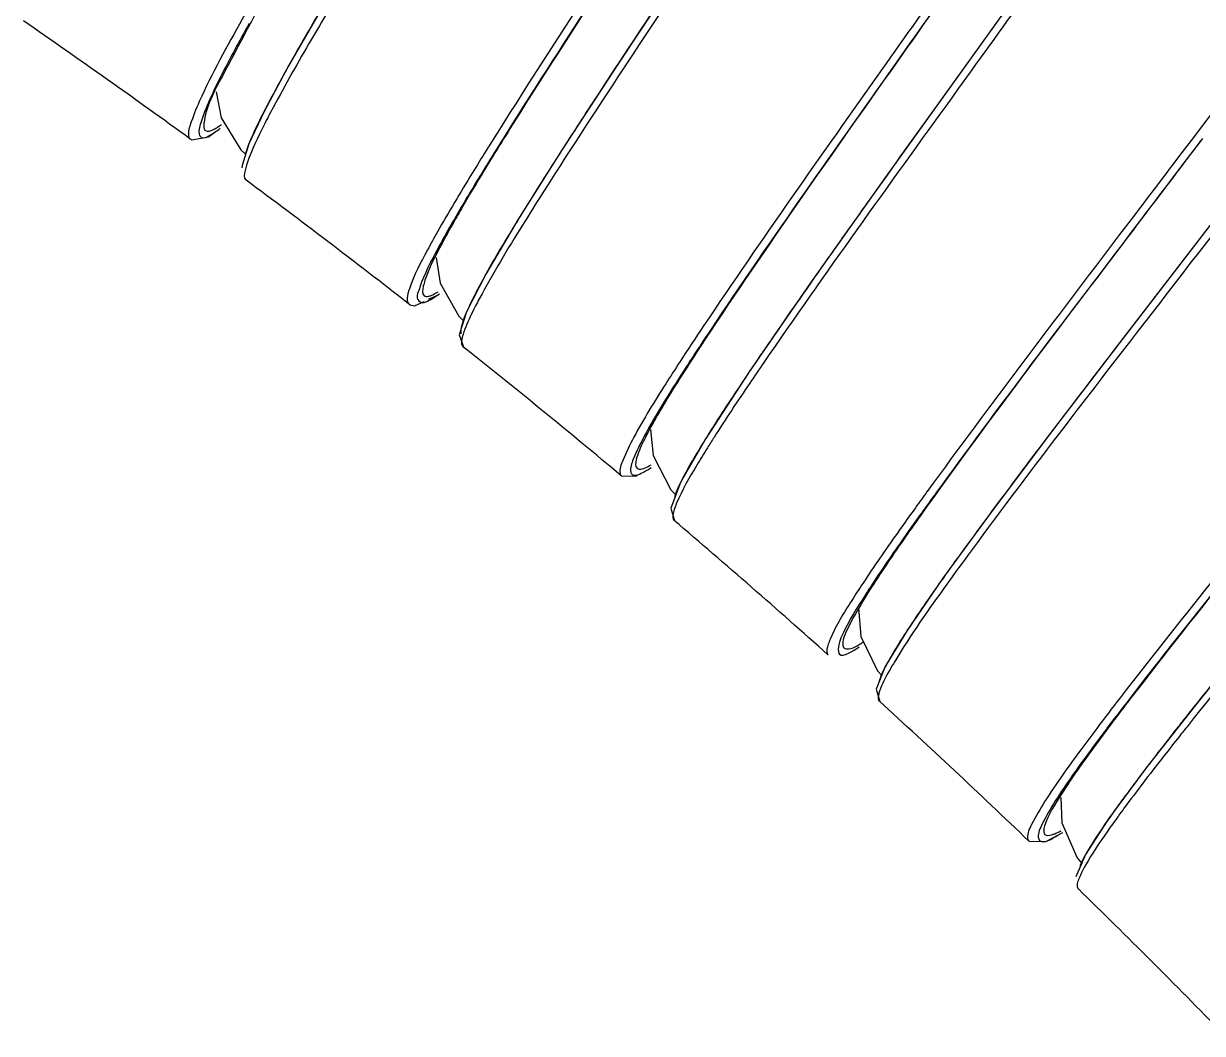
# Model space of a CAD drawing. Header units: millimetres. Extents: x 601 to 1195, y -13 to 407.
# Drawn here: x 1021.59 to 1031.49, y 352.12 to 360.61 of the extents above; entities that cross this region are included whole.
import ezdxf

# ---------------------------------------------------------------- set-up
doc = ezdxf.new("R2010")
doc.units = ezdxf.units.MM
doc.header["$LTSCALE"] = 0.1

msp = doc.modelspace()

# ---------------------------------------------------------------- linework, layer by layer
at = {"color": 7, "linetype": 'Continuous'}
for p, q in [((1027.1375, 361.1072), (1026.5833, 360.2703)), ((1029.9892, 360.9347), (1028.8449, 359.3373)), ((1029.9889, 360.9343), (1029.2782, 359.943)), ((1026.5833, 360.2703), (1026.114, 359.5494)), ((1031.7482, 360.0885), (1031.4406, 359.6821)), ((1023.206, 360.0334), (1023.2481, 359.817)), ((1023.6081, 359.8692), (1023.4799, 359.596)), ((1023.2481, 359.817), (1023.4132, 359.5466)), ((1023.1421, 359.6559), (1023.1983, 359.6973)), ((1031.4406, 359.6821), (1031.417, 359.651)), ((1022.985, 359.6397), (1023.0011, 359.6296)), ((1022.985, 359.6397), (1022.9879, 359.6373)), ((1023.0011, 359.6296), (1023.1421, 359.6559)), ((1031.4931, 359.6422), (1031.4699, 359.6116)), ((1023.4132, 359.5466), (1023.4523, 359.5116)), ((1023.4556, 359.2936), (1023.4572, 359.2923)), ((1028.8449, 359.3373), (1028.2014, 358.4291)), ((1031.8637, 359.3129), (1030.8251, 357.9625)), ((1031.8639, 359.3131), (1030.8266, 357.9644)), ((1025.0551, 358.6421), (1025.0878, 358.4276)), ((1025.4711, 358.5011), (1025.3087, 358.1852)), ((1025.0878, 358.4276), (1025.2456, 358.1475)), ((1028.2014, 358.4291), (1027.6852, 357.6809)), ((1024.872, 358.2358), (1024.9531, 358.2733)), ((1024.9908, 358.2907), (1025.0744, 358.3293)), ((1025.0486, 358.3409), (1025.0705, 358.3538)), ((1024.8153, 358.2623), (1024.8229, 358.2529)), ((1024.8153, 358.2623), (1024.836, 358.2455)), ((1024.836, 358.2455), (1024.872, 358.2358)), ((1025.2456, 358.1475), (1025.2849, 358.11)), ((1030.8266, 357.9644), (1030.2413, 357.1984)), ((1030.8251, 357.9625), (1030.7403, 357.852)), ((1027.7839, 357.826), (1027.7573, 357.787)), ((1027.8541, 357.8267), (1027.8089, 357.7608)), ((1027.6852, 357.6809), (1027.3202, 357.1217)), ((1026.8544, 357.1964), (1026.8791, 356.9787)), ((1030.2413, 357.1984), (1029.7256, 356.5127)), ((1027.3202, 357.1217), (1027.1065, 356.7505)), ((1026.8791, 356.9787), (1027.0267, 356.6906)), ((1026.6086, 356.8088), (1026.6146, 356.804)), ((1026.6086, 356.8088), (1026.6099, 356.8077)), ((1026.6146, 356.804), (1026.7429, 356.806)), ((1027.0267, 356.6906), (1027.0668, 356.6495)), ((1029.7256, 356.5127), (1029.3132, 355.9469)), ((1028.7375, 355.9253), (1028.7265, 355.9086)), ((1029.3132, 355.9469), (1029.0118, 355.5083)), ((1028.6037, 355.6984), (1028.624, 355.4564)), ((1029.0118, 355.5083), (1028.828, 355.2038)), ((1028.624, 355.4564), (1028.7625, 355.168)), ((1028.3423, 355.3086), (1028.3471, 355.3028)), ((1028.7625, 355.168), (1028.7985, 355.1288)), ((1030.893, 354.9416), (1030.8772, 354.9209)), ((1031.4561, 354.909), (1031.0209, 354.3527)), ((1031.3902, 354.8259), (1031.3509, 354.7762)), ((1031.0209, 354.3527), (1030.704, 353.9233)), ((1030.3034, 354.1042), (1030.3125, 353.8922)), ((1030.704, 353.9233), (1030.5096, 353.6248)), ((1030.3125, 353.8922), (1030.4397, 353.5957)), ((1030.0304, 353.7423), (1030.0324, 353.7401)), ((1030.0304, 353.7423), (1030.0413, 353.7328)), ((1030.0413, 353.7328), (1030.183, 353.7361)), ((1030.183, 353.7361), (1030.3196, 353.8095)), ((1030.5096, 353.6248), (1030.4285, 353.4374)), ((1030.4397, 353.5957), (1030.4814, 353.5467))]:
    msp.add_line(p, q, dxfattribs=at)
for points in [[(1024.0986, 360.7466), (1023.8137, 360.2514), (1023.6081, 359.8692)], [(1023.4799, 359.596), (1023.4238, 359.4164), (1023.4214, 359.3945)], [(1026.114, 359.5494), (1025.7413, 358.9578), (1025.4711, 358.5011)], [(1025.3087, 358.1852), (1025.2474, 357.991), (1025.2837, 357.8902)], [(1027.1065, 356.7505), (1027.0256, 356.534), (1027.0586, 356.4293)], [(1032.6355, 356.3591), (1031.9994, 355.5827), (1031.4561, 354.909)], [(1028.828, 355.2038), (1028.7531, 355.0137), (1028.7824, 354.9097)]]:
    msp.add_lwpolyline(points, dxfattribs=at)
for centre, radius, start, end in [((1156.9454, 274.5424), 156.024, 146.398288, 146.785105), ((982.9613, 304.6655), 68.0002, 53.940539, 55.386583), ((1092.2239, 317.0003), 78.6189, 146.834636, 147.039615), ((1281.2895, 179.1982), 310.1263, 144.351558, 144.535708), ((1022.7983, 360.3919), 0.7779, 304.12641, 305.63677), ((1070.1608, 331.2917), 52.3316, 147.02595, 147.71742), ((1022.9557, 360.1535), 0.4921, 301.25183, 302.18194), ((1022.8969, 360.2461), 0.6018, 302.21809, 304.1381), ((1055.9693, 340.7677), 35.7367, 147.95754, 148.40495), ((1058.6762, 338.8928), 39.0978, 147.93934, 148.12028), ((1056.9789, 340.0208), 36.9935, 147.96105, 148.22226), ((1024.2026, 359.189), 0.7764, 161.61549, 162.90062), ((982.9613, 304.6655), 68, 52.003673, 53.449716), ((1049.1945, 344.5569), 27.5213, 147.75231, 148.47785), ((1035.3017, 353.2271), 11.603, 149.7733, 150.53919), ((1148.434, 273.8782), 146.9856, 144.548413, 144.726333), ((1035.689, 352.916), 12.1019, 149.46206, 150.55746), ((1098.8653, 308.9219), 86.2804, 144.716184, 145.257611), ((1029.3309, 356.3035), 4.4404, 152.1394, 152.58568), ((1028.1807, 356.8918), 3.1485, 153.27844, 153.84337), ((1028.7192, 356.6203), 3.7516, 152.57956, 153.27338), ((1029.4125, 356.1651), 4.5279, 151.32335, 153.00866), ((1067.805, 330.5172), 48.4507, 145.31022, 145.58173), ((1050.8536, 342.2809), 28.353, 146.16755, 146.89118), ((1049.7444, 343.0828), 26.9178, 146.26671, 146.93336), ((982.9613, 304.6655), 68, 50.067075, 51.513119), ((1061.2457, 335.0155), 40.4971, 145.58634, 145.71816), ((1161.7012, 257.3832), 165.0598, 142.505784, 142.889994), ((1036.2463, 351.585), 10.5033, 147.87578, 148.15223), ((1037.0169, 350.9877), 11.4204, 147.46006, 147.98295), ((1094.6612, 308.1973), 80.9383, 142.942942, 143.140775), ((1072.5142, 324.7833), 53.2691, 143.12546, 143.83971), ((1027.6914, 356.4094), 0.6724, 158.50699, 160.43181), ((1027.8792, 356.3357), 0.8742, 157.07086, 158.52102), ((1061.394, 333.2826), 39.8113, 144.01112, 144.25567), ((1059.7497, 334.5432), 37.6731, 144.0314, 144.357), ((1050.4858, 341.2787), 26.2143, 144.52087, 144.97883), ((1027.0716, 356.4515), 0.0255, 220.46114, 229.23354), ((982.9613, 304.6655), 68, 48.130409, 49.576453), ((1037.7382, 349.8948), 10.9036, 146.22017, 146.54327), ((1031.8098, 353.5978), 3.3856, 149.12492, 149.714), ((1032.3701, 353.2626), 4.0385, 148.47436, 149.1219), ((982.9613, 304.6655), 68, 46.193748, 47.639792), ((1053.5227, 337.3909), 28.7104, 142.31406, 142.96303), ((1052.4561, 338.2773), 27.2571, 142.41317, 143.00386), ((1064.1531, 328.8433), 41.8151, 141.67077, 141.81444), ((1060.8002, 331.4807), 37.5492, 141.81476, 141.94463), ((1064.5384, 328.3526), 42.3639, 141.54424, 141.72122), ((1036.4619, 350.1305), 7.3409, 145.16048, 145.79673), ((1038.9481, 348.127), 10.0773, 144.14474, 144.3393), ((1039.6415, 347.6259), 10.9328, 143.9585, 144.14473), ((1040.3889, 346.9612), 11.8751, 143.55262, 143.97907), ((1040.4567, 347.0326), 11.941, 143.75414, 143.95815), ((1029.9593, 354.4886), 0.7496, 296.14237, 297.63376), ((1031.0262, 353.2959), 0.6085, 155.12225, 157.45318), ((1031.1846, 353.2231), 0.7828, 154.02086, 155.16651), ((1031.2983, 353.1678), 0.9092, 153.30924, 154.03009), ((1031.2872, 353.0782), 0.9005, 153.40758, 153.75518), ((1031.3382, 353.0527), 0.9576, 153.03839, 153.40729), ((1030.4688, 353.3533), 0.0253, 218.47298, 225.65385), ((982.9613, 304.6655), 68.0001, 44.256929, 45.702972)]:
    msp.add_arc(centre, radius, start, end, dxfattribs=at)
for points, knots in [([(1027.5921, 362.7986), (1027.402, 362.5091), (1026.7136, 361.4617), (1026.0228, 360.4155), (1025.5413, 359.6466)], [0, 0, 0, 0, 0.276268, 1, 1, 1, 1]), ([(1027.6685, 362.795), (1027.4788, 362.5059), (1026.791, 361.4594), (1026.1008, 360.4142), (1025.6199, 359.6457)], [0, 0, 0, 0, 0.276134, 1, 1, 1, 1]), ([(1027.6685, 362.795), (1027.4848, 362.5144), (1026.8162, 361.4951), (1026.1455, 360.4768), (1025.6768, 359.7277)], [0, 0, 0, 0, 0.275138, 1, 1, 1, 1]), ([(1027.9486, 362.2056), (1027.7629, 361.9283), (1027.0964, 360.933), (1026.4286, 359.9381), (1025.9652, 359.2087)], [0, 0, 0, 0, 0.278578, 1, 1, 1, 1]), ([(1029.6075, 361.251), (1029.3954, 360.9498), (1028.6397, 359.8779), (1027.8801, 358.8084), (1027.3592, 358.0221)], [0, 0, 0, 0, 0.280861, 1, 1, 1, 1]), ([(1029.5852, 361.2194), (1029.3761, 360.9232), (1028.6281, 359.8645), (1027.8768, 358.8077), (1027.3587, 358.031)], [0, 0, 0, 0, 0.279742, 1, 1, 1, 1]), ([(1029.3863, 361.052), (1029.1905, 360.7749), (1028.49, 359.7839), (1027.7881, 358.7935), (1027.3017, 358.0669)], [0, 0, 0, 0, 0.279562, 1, 1, 1, 1]), ([(1023.5996, 360.9516), (1023.5408, 360.8495), (1023.3544, 360.5207), (1023.1708, 360.1893), (1023.0643, 359.952)], [0, 0, 0, 0, 0.311776, 1, 1, 1, 1]), ([(1023.6521, 360.8969), (1023.5153, 360.6566), (1023.3263, 360.2901), (1023.1199, 359.9107), (1023.1031, 359.7694)], [0, 0, 0, 0, 0.660267, 1, 1, 1, 1]), ([(1030.0425, 360.8959), (1029.8405, 360.6149), (1029.1066, 359.5951), (1028.3704, 358.5767), (1027.8541, 357.8267)], [0, 0, 0, 0, 0.275375, 1, 1, 1, 1]), ([(1024.0785, 360.712), (1024.0386, 360.6439), (1023.8989, 360.4036), (1023.7622, 360.1615), (1023.6693, 359.9856)], [0, 0, 0, 0, 0.284105, 1, 1, 1, 1]), ([(1024.1403, 360.7036), (1024.0955, 360.6279), (1023.9398, 360.3627), (1023.7873, 360.0954), (1023.6842, 359.9015)], [0, 0, 0, 0, 0.285952, 1, 1, 1, 1]), ([(1023.4825, 360.6078), (1023.4473, 360.5446), (1023.3318, 360.3336), (1023.2197, 360.1203), (1023.1511, 359.9667)], [0, 0, 0, 0, 0.300526, 1, 1, 1, 1]), ([(1023.1511, 359.9667), (1023.123, 359.9038), (1023.0873, 359.8113), (1023.0542, 359.702), (1023.0665, 359.6692)], [0, 0, 0, 0, 0.662757, 1, 1, 1, 1]), ([(1023.6693, 359.9856), (1023.6427, 359.9354), (1023.5629, 359.7791), (1023.4843, 359.6202), (1023.4499, 359.5064)], [0, 0, 0, 0, 0.323295, 1, 1, 1, 1]), ([(1023.0643, 359.952), (1023.0357, 359.8884), (1022.9995, 359.795), (1022.9655, 359.6846), (1022.9777, 359.6514)], [0, 0, 0, 0, 0.663328, 1, 1, 1, 1]), ([(1023.6842, 359.9015), (1023.6585, 359.8532), (1023.5796, 359.7004), (1023.5027, 359.5453), (1023.4658, 359.4339)], [0, 0, 0, 0, 0.318012, 1, 1, 1, 1]), ([(1023.1031, 359.7694), (1023.1015, 359.7567), (1023.0998, 359.7354), (1023.1092, 359.714), (1023.116, 359.709)], [0, 0, 0, 0, 0.603908, 1, 1, 1, 1]), ([(1023.0665, 359.6692), (1023.0696, 359.6608), (1023.0953, 359.6384), (1023.1655, 359.6738), (1023.21, 359.7041), (1023.2401, 359.7274)], [0, 0, 0, 0, 0.132391, 0.433562, 1, 1, 1, 1]), ([(1023.116, 359.709), (1023.1329, 359.6965), (1023.1734, 359.7113), (1023.2006, 359.7265), (1023.211, 359.7328)], [0, 0, 0, 0, 0.633872, 1, 1, 1, 1]), ([(1022.9777, 359.6514), (1022.9786, 359.6492), (1022.9805, 359.6449), (1022.9834, 359.6412), (1022.9849, 359.6397)], [0, 0, 0, 0, 0.522255, 1, 1, 1, 1]), ([(1031.4931, 359.6422), (1031.2712, 359.3487), (1030.4803, 358.3038), (1029.6856, 357.2613), (1029.1387, 356.4936)], [0, 0, 0, 0, 0.28079, 1, 1, 1, 1]), ([(1031.417, 359.651), (1031.2106, 359.3786), (1030.461, 358.3906), (1029.7093, 357.4039), (1029.1814, 356.6768)], [0, 0, 0, 0, 0.275516, 1, 1, 1, 1]), ([(1031.4699, 359.6116), (1031.2658, 359.3423), (1030.5245, 358.3652), (1029.7813, 357.3894), (1029.2595, 356.6702)], [0, 0, 0, 0, 0.275498, 1, 1, 1, 1]), ([(1025.476, 359.5419), (1025.4361, 359.4778), (1025.2962, 359.2511), (1025.1591, 359.0226), (1025.0651, 358.8562)], [0, 0, 0, 0, 0.283008, 1, 1, 1, 1]), ([(1025.5308, 359.5025), (1025.5066, 359.4635), (1025.4172, 359.3184), (1025.329, 359.1725), (1025.2657, 359.0651)], [0, 0, 0, 0, 0.268936, 1, 1, 1, 1]), ([(1025.5297, 359.4906), (1025.5065, 359.4529), (1025.4209, 359.3128), (1025.3365, 359.172), (1025.2762, 359.0684)], [0, 0, 0, 0, 0.269538, 1, 1, 1, 1]), ([(1023.4605, 359.4173), (1023.4559, 359.4023), (1023.4462, 359.3646), (1023.4361, 359.311), (1023.4557, 359.2937)], [0, 0, 0, 0, 0.373825, 1, 1, 1, 1]), ([(1025.9652, 359.2087), (1025.9112, 359.1236), (1025.7307, 358.8367), (1025.5541, 358.5471), (1025.44, 358.3379)], [0, 0, 0, 0, 0.297181, 1, 1, 1, 1]), ([(1031.759, 359.0693), (1031.5526, 358.802), (1030.8113, 357.8422), (1030.0686, 356.8832), (1029.5506, 356.178)], [0, 0, 0, 0, 0.278498, 1, 1, 1, 1]), ([(1025.199, 358.9338), (1025.1705, 358.8834), (1025.0844, 358.7258), (1024.9995, 358.5657), (1024.9605, 358.4502)], [0, 0, 0, 0, 0.32225, 1, 1, 1, 1]), ([(1025.7343, 358.9458), (1025.7011, 358.8917), (1025.5878, 358.7047), (1025.4776, 358.5158), (1025.4052, 358.3786)], [0, 0, 0, 0, 0.290426, 1, 1, 1, 1]), ([(1025.0651, 358.8562), (1025.0368, 358.8062), (1024.9516, 358.6503), (1024.8675, 358.492), (1024.8293, 358.3778)], [0, 0, 0, 0, 0.323372, 1, 1, 1, 1]), ([(1025.1501, 358.8647), (1025.1222, 358.8152), (1025.0382, 358.6611), (1024.9553, 358.5045), (1024.9179, 358.3916)], [0, 0, 0, 0, 0.323295, 1, 1, 1, 1]), ([(1024.8293, 358.3778), (1024.8249, 358.3649), (1024.8145, 358.3284), (1024.8039, 358.285), (1024.8154, 358.2624)], [0, 0, 0, 0, 0.350681, 1, 1, 1, 1]), ([(1024.9179, 358.3916), (1024.9069, 358.3585), (1024.8714, 358.3005), (1024.9284, 358.2598), (1024.9451, 358.2629)], [0, 0, 0, 0, 0.673202, 1, 1, 1, 1]), ([(1024.9605, 358.4502), (1024.9551, 358.4344), (1024.9439, 358.3954), (1024.9319, 358.3372), (1024.9534, 358.3203)], [0, 0, 0, 0, 0.379387, 1, 1, 1, 1]), ([(1024.9451, 358.2629), (1024.9501, 358.2638), (1024.961, 358.2668), (1024.9714, 358.2709), (1024.977, 358.2734)], [0, 0, 0, 0, 0.457771, 1, 1, 1, 1]), ([(1024.9534, 358.3203), (1024.9581, 358.3166), (1024.9725, 358.3123), (1024.9866, 358.315), (1024.9944, 358.317)], [0, 0, 0, 0, 0.427389, 1, 1, 1, 1]), ([(1024.9944, 358.317), (1025.0028, 358.3193), (1025.0214, 358.3264), (1025.039, 358.3355), (1025.0486, 358.3409)], [0, 0, 0, 0, 0.444212, 1, 1, 1, 1]), ([(1025.3546, 358.2797), (1025.3437, 358.2575), (1025.3103, 358.1865), (1025.2789, 358.1135), (1025.2668, 358.061)], [0, 0, 0, 0, 0.314758, 1, 1, 1, 1]), ([(1025.3778, 358.2201), (1025.365, 358.1948), (1025.3259, 358.1146), (1025.2888, 358.0323), (1025.2744, 357.9731)], [0, 0, 0, 0, 0.317815, 1, 1, 1, 1]), ([(1025.2668, 358.061), (1025.2642, 358.0498), (1025.2606, 358.03), (1025.2609, 358.0096), (1025.2629, 358.0013)], [0, 0, 0, 0, 0.576993, 1, 1, 1, 1]), ([(1027.3592, 358.0221), (1027.3375, 357.9894), (1027.2566, 357.8668), (1027.1767, 357.7435), (1027.1191, 357.6525)], [0, 0, 0, 0, 0.266958, 1, 1, 1, 1]), ([(1025.2744, 357.9731), (1025.2717, 357.9623), (1025.2679, 357.9432), (1025.2674, 357.9235), (1025.2687, 357.9152)], [0, 0, 0, 0, 0.570878, 1, 1, 1, 1]), ([(1025.2687, 357.9152), (1025.2695, 357.9106), (1025.2717, 357.9022), (1025.2771, 357.8951), (1025.2802, 357.8927)], [0, 0, 0, 0, 0.541951, 1, 1, 1, 1]), ([(1033.299, 357.9408), (1033.0697, 357.6585), (1032.25, 356.6505), (1031.4272, 355.6446), (1030.8568, 354.9031)], [0, 0, 0, 0, 0.279917, 1, 1, 1, 1]), ([(1033.3233, 357.9707), (1033.0953, 357.6895), (1032.2796, 356.6843), (1031.4605, 355.6814), (1030.893, 354.9416)], [0, 0, 0, 0, 0.279697, 1, 1, 1, 1]), ([(1027.7573, 357.787), (1027.7187, 357.7302), (1027.5809, 357.5262), (1027.4455, 357.3205), (1027.3511, 357.1702)], [0, 0, 0, 0, 0.279142, 1, 1, 1, 1]), ([(1033.1163, 357.8205), (1032.8992, 357.5535), (1032.1224, 356.5985), (1031.3439, 355.6445), (1030.8021, 354.9425)], [0, 0, 0, 0, 0.279644, 1, 1, 1, 1]), ([(1027.1042, 357.7682), (1027.0636, 357.7059), (1026.9294, 357.4971), (1026.7985, 357.2857), (1026.7158, 357.1327)], [0, 0, 0, 0, 0.299386, 1, 1, 1, 1]), ([(1027.1862, 357.7695), (1027.1462, 357.708), (1027.0138, 357.5016), (1026.8847, 357.2927), (1026.8033, 357.1413)], [0, 0, 0, 0, 0.299359, 1, 1, 1, 1]), ([(1027.8089, 357.7608), (1027.7693, 357.703), (1027.6272, 357.4945), (1027.4873, 357.2843), (1027.3893, 357.1306)], [0, 0, 0, 0, 0.277759, 1, 1, 1, 1]), ([(1027.1191, 357.6525), (1027.0836, 357.5964), (1026.9698, 357.4134), (1026.8591, 357.2279), (1026.7947, 357.0935)], [0, 0, 0, 0, 0.308241, 1, 1, 1, 1]), ([(1033.7334, 357.5871), (1033.5153, 357.3233), (1032.7213, 356.3641), (1031.9253, 355.4063), (1031.3637, 354.6991)], [0, 0, 0, 0, 0.274792, 1, 1, 1, 1]), ([(1026.7158, 357.1327), (1026.6814, 357.069), (1026.6359, 356.9734), (1026.5921, 356.8632), (1026.5998, 356.8264)], [0, 0, 0, 0, 0.65863, 1, 1, 1, 1]), ([(1026.8033, 357.1413), (1026.7694, 357.0783), (1026.7245, 356.9838), (1026.6817, 356.8744), (1026.6895, 356.8381)], [0, 0, 0, 0, 0.658121, 1, 1, 1, 1]), ([(1026.7947, 357.0935), (1026.7714, 357.045), (1026.7417, 356.9831), (1026.724, 356.8862), (1026.7425, 356.8705)], [0, 0, 0, 0, 0.688738, 1, 1, 1, 1]), ([(1027.3242, 357.1272), (1027.2957, 357.0812), (1027.2067, 356.9343), (1027.12, 356.7848), (1027.0741, 356.6763)], [0, 0, 0, 0, 0.314887, 1, 1, 1, 1]), ([(1027.3336, 357.0425), (1027.3037, 356.9945), (1027.2113, 356.8428), (1027.1209, 356.6885), (1027.0745, 356.5765)], [0, 0, 0, 0, 0.318058, 1, 1, 1, 1]), ([(1026.7425, 356.8705), (1026.7473, 356.8664), (1026.79, 356.8544), (1026.8293, 356.882), (1026.86, 356.8996)], [0, 0, 0, 0, 0.150549, 1, 1, 1, 1]), ([(1026.5998, 356.8264), (1026.6005, 356.823), (1026.6025, 356.8165), (1026.6065, 356.811), (1026.6087, 356.8089)], [0, 0, 0, 0, 0.531961, 1, 1, 1, 1]), ([(1026.6895, 356.8381), (1026.6914, 356.8291), (1026.7116, 356.8022), (1026.7858, 356.8294), (1026.83, 356.8559), (1026.861, 356.8764)], [0, 0, 0, 0, 0.139407, 0.433957, 1, 1, 1, 1]), ([(1027.0745, 356.5765), (1027.0676, 356.5597), (1027.0526, 356.5172), (1027.0326, 356.4579), (1027.0522, 356.435)], [0, 0, 0, 0, 0.375784, 1, 1, 1, 1]), ([(1029.0818, 356.5391), (1029.0434, 356.4858), (1028.9058, 356.2933), (1028.7703, 356.0993), (1028.6753, 355.9573)], [0, 0, 0, 0, 0.277861, 1, 1, 1, 1]), ([(1029.1342, 356.4966), (1029.0965, 356.444), (1028.962, 356.2552), (1028.8298, 356.0647), (1028.7375, 355.9253)], [0, 0, 0, 0, 0.27903, 1, 1, 1, 1]), ([(1029.0178, 356.3225), (1028.975, 356.2614), (1028.8327, 356.0558), (1028.6937, 355.8474), (1028.6049, 355.696)], [0, 0, 0, 0, 0.29818, 1, 1, 1, 1]), ([(1029.5064, 356.2146), (1029.4676, 356.1614), (1029.3291, 355.9702), (1029.1928, 355.7773), (1029.0975, 355.6361)], [0, 0, 0, 0, 0.278608, 1, 1, 1, 1]), ([(1029.5506, 356.178), (1029.4817, 356.0843), (1029.2605, 355.7792), (1029.0422, 355.4709), (1028.9076, 355.2475)], [0, 0, 0, 0, 0.308344, 1, 1, 1, 1]), ([(1028.6413, 355.9061), (1028.6091, 355.8574), (1028.5112, 355.7049), (1028.4145, 355.5498), (1028.366, 355.4366)], [0, 0, 0, 0, 0.32129, 1, 1, 1, 1]), ([(1028.7265, 355.9086), (1028.6948, 355.8605), (1028.5982, 355.7097), (1028.5029, 355.5563), (1028.4553, 355.4443)], [0, 0, 0, 0, 0.321219, 1, 1, 1, 1]), ([(1032.094, 355.6987), (1032.0309, 355.6213), (1031.795, 355.3315), (1031.5604, 355.0405), (1031.3902, 354.8259)], [0, 0, 0, 0, 0.267017, 1, 1, 1, 1]), ([(1028.6049, 355.696), (1028.5672, 355.6318), (1028.5158, 355.5341), (1028.467, 355.423), (1028.4716, 355.3839)], [0, 0, 0, 0, 0.653856, 1, 1, 1, 1]), ([(1029.0975, 355.6361), (1029.0814, 355.6124), (1029.0235, 355.5259), (1028.967, 355.4385), (1028.9276, 355.3743)], [0, 0, 0, 0, 0.275593, 1, 1, 1, 1]), ([(1028.366, 355.4366), (1028.3598, 355.422), (1028.3454, 355.3829), (1028.328, 355.3326), (1028.3425, 355.3089)], [0, 0, 0, 0, 0.363813, 1, 1, 1, 1]), ([(1028.4553, 355.4443), (1028.4375, 355.4022), (1028.4028, 355.2346), (1028.5601, 355.3377), (1028.6103, 355.3691)], [0, 0, 0, 0, 0.435928, 1, 1, 1, 1]), ([(1028.4818, 355.3612), (1028.4876, 355.3561), (1028.5473, 355.3431), (1028.5978, 355.3835), (1028.6397, 355.4087)], [0, 0, 0, 0, 0.136277, 1, 1, 1, 1]), ([(1028.4716, 355.3839), (1028.472, 355.3808), (1028.473, 355.3752), (1028.4753, 355.3698), (1028.4767, 355.3675)], [0, 0, 0, 0, 0.531119, 1, 1, 1, 1]), ([(1028.4767, 355.3675), (1028.4774, 355.3663), (1028.479, 355.3641), (1028.4809, 355.3621), (1028.4818, 355.3612)], [0, 0, 0, 0, 0.505792, 1, 1, 1, 1]), ([(1028.8863, 355.3053), (1028.8732, 355.2829), (1028.8329, 355.2113), (1028.7946, 355.1375), (1028.7778, 355.0837)], [0, 0, 0, 0, 0.31512, 1, 1, 1, 1]), ([(1028.9076, 355.2475), (1028.8922, 355.222), (1028.8452, 355.1411), (1028.8, 355.0578), (1028.78, 354.997)], [0, 0, 0, 0, 0.31765, 1, 1, 1, 1]), ([(1028.78, 354.997), (1028.7765, 354.9866), (1028.7712, 354.9679), (1028.7687, 354.9485), (1028.7689, 354.9401)], [0, 0, 0, 0, 0.565974, 1, 1, 1, 1]), ([(1028.7689, 354.9401), (1028.7691, 354.9346), (1028.7703, 354.9244), (1028.7758, 354.9155), (1028.7791, 354.9124)], [0, 0, 0, 0, 0.551288, 1, 1, 1, 1]), ([(1030.8772, 354.9209), (1030.8345, 354.8652), (1030.6849, 354.6684), (1030.538, 354.4695), (1030.4369, 354.3241)], [0, 0, 0, 0, 0.283671, 1, 1, 1, 1]), ([(1030.6048, 354.684), (1030.5598, 354.6244), (1030.4103, 354.4236), (1030.2639, 354.2201), (1030.1695, 354.072)], [0, 0, 0, 0, 0.298115, 1, 1, 1, 1]), ([(1030.6866, 354.6795), (1030.6422, 354.6206), (1030.4946, 354.4222), (1030.3502, 354.2211), (1030.2572, 354.0745)], [0, 0, 0, 0, 0.298089, 1, 1, 1, 1]), ([(1031.2334, 354.6269), (1031.1953, 354.5782), (1031.0578, 354.4016), (1030.9222, 354.2235), (1030.8264, 354.0927)], [0, 0, 0, 0, 0.275828, 1, 1, 1, 1]), ([(1031.2825, 354.5965), (1031.2406, 354.5435), (1031.09, 354.3515), (1030.9414, 354.1579), (1030.8366, 354.016)], [0, 0, 0, 0, 0.27688, 1, 1, 1, 1]), ([(1030.3907, 354.257), (1030.3621, 354.215), (1030.2809, 354.0895), (1030.1965, 353.9613), (1030.1674, 353.8662)], [0, 0, 0, 0, 0.338031, 1, 1, 1, 1]), ([(1030.1695, 354.072), (1030.1294, 354.0091), (1030.0741, 353.9129), (1030.021, 353.804), (1030.0231, 353.7644)], [0, 0, 0, 0, 0.652532, 1, 1, 1, 1]), ([(1030.2572, 354.0745), (1030.2177, 354.0124), (1030.1632, 353.9171), (1030.1111, 353.8091), (1030.1135, 353.7699)], [0, 0, 0, 0, 0.652084, 1, 1, 1, 1]), ([(1030.7605, 354.0019), (1030.7295, 353.9587), (1030.6327, 353.8205), (1030.538, 353.6797), (1030.486, 353.5762)], [0, 0, 0, 0, 0.3146, 1, 1, 1, 1]), ([(1030.7843, 353.9447), (1030.755, 353.9043), (1030.6595, 353.7705), (1030.5667, 353.6343), (1030.5104, 353.5346)], [0, 0, 0, 0, 0.303933, 1, 1, 1, 1]), ([(1030.1674, 353.8662), (1030.163, 353.8516), (1030.1563, 353.8278), (1030.1624, 353.8007), (1030.1693, 353.7941)], [0, 0, 0, 0, 0.615822, 1, 1, 1, 1]), ([(1030.2542, 353.7998), (1030.26, 353.8021), (1030.2718, 353.8071), (1030.2835, 353.8127), (1030.2896, 353.8156)], [0, 0, 0, 0, 0.475981, 1, 1, 1, 1]), ([(1030.0231, 353.7644), (1030.0234, 353.7601), (1030.0245, 353.7523), (1030.0282, 353.7452), (1030.0305, 353.7424)], [0, 0, 0, 0, 0.541089, 1, 1, 1, 1]), ([(1030.1135, 353.7699), (1030.114, 353.7603), (1030.1474, 353.6963), (1030.2323, 353.761), (1030.2787, 353.7867)], [0, 0, 0, 0, 0.153439, 1, 1, 1, 1]), ([(1030.1693, 353.7941), (1030.1826, 353.7812), (1030.2188, 353.7868), (1030.2446, 353.796), (1030.2542, 353.7998)], [0, 0, 0, 0, 0.641765, 1, 1, 1, 1]), ([(1030.5104, 353.5346), (1030.5058, 353.5264), (1030.4971, 353.5106), (1030.4887, 353.4946), (1030.4847, 353.4868)], [0, 0, 0, 0, 0.518964, 1, 1, 1, 1]), ([(1030.4795, 353.4764), (1030.4715, 353.4602), (1030.454, 353.4192), (1030.4304, 353.3609), (1030.449, 353.3375)], [0, 0, 0, 0, 0.3774, 1, 1, 1, 1])]:
    msp.add_open_spline(points, degree=3, knots=knots, dxfattribs=at)
msp.add_open_spline([(1024.977, 358.2734), (1025.0144, 358.2898), (1025.0485, 358.3134), (1025.0816, 358.3374)], degree=3, dxfattribs=at)

doc.saveas('drawing.dxf')
